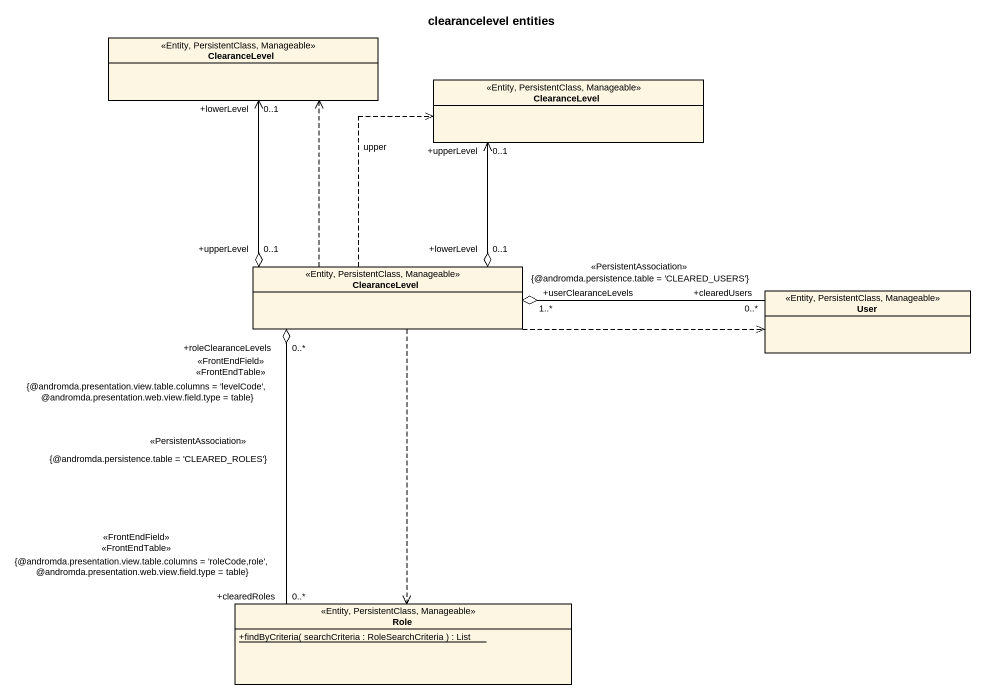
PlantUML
@startuml
title clearancelevel entities
hide circle
hide empty members
skinparam classAttributeIconSize 0
class ClearanceLevel <<Entity, PersistentClass, Manageable>>
class "ClearanceLevel" as ClearanceLevel_2 <<Entity, PersistentClass, Manageable>>
class "ClearanceLevel" as ClearanceLevel_3 <<Entity, PersistentClass, Manageable>>
class User <<Entity, PersistentClass, Manageable>>
class Role <<Entity, PersistentClass, Manageable>> {
  {static} +findByCriteria( searchCriteria : RoleSearchCriteria ) : List
}
ClearanceLevel_3 "+upperLevel\n0..1" o-up-> "+lowerLevel\n0..1" ClearanceLevel
ClearanceLevel_3 .up.> ClearanceLevel
ClearanceLevel_3 "+lowerLevel\n0..1" o-up-> "+upperLevel\n0..1" ClearanceLevel_2
ClearanceLevel_3 .up.> ClearanceLevel_2 : upper
ClearanceLevel_3 "+userClearanceLevels\n1..*" o-right- "+clearedUsers\n0..*" User : <<PersistentAssociation>>\n{@andromda.persistence.table = 'CLEARED_USERS'}
ClearanceLevel_3 .right.> User
ClearanceLevel_3 "+roleClearanceLevels\n<<FrontEndField>> <<FrontEndTable>>\n0..*\n{@andromda.presentation.view.table.columns = 'levelCode', @andromda.presentation.web.view.field.type = table}" o-- "+clearedRoles\n<<FrontEndField>> <<FrontEndTable>>\n0..*\n{@andromda.presentation.view.table.columns = 'roleCode,role', @andromda.presentation.web.view.field.type = table}" Role : <<PersistentAssociation>>\n{@andromda.persistence.table = 'CLEARED_ROLES'}
ClearanceLevel_3 ..> Role
@enduml
